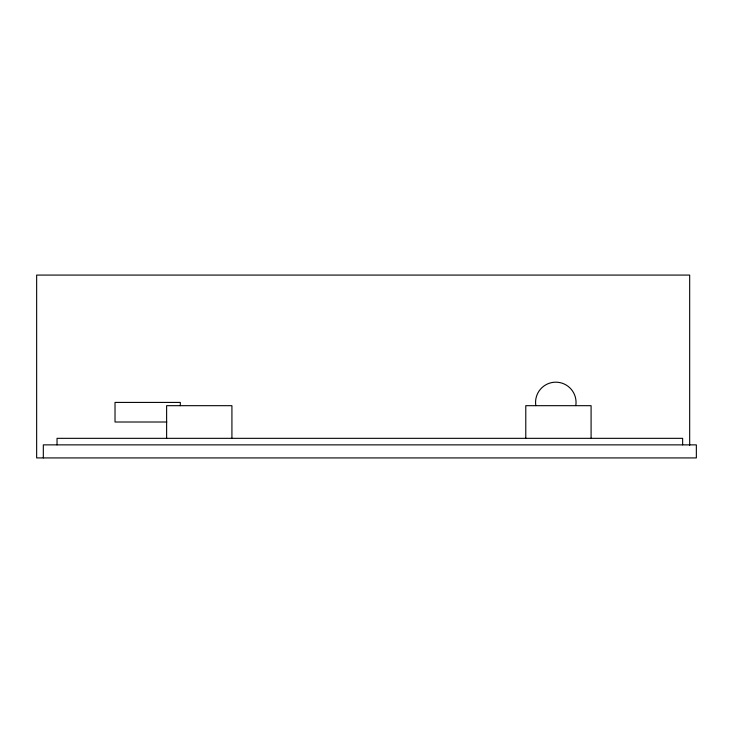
<?xml version="1.0" encoding="UTF-8"?>
<svg xmlns="http://www.w3.org/2000/svg" width="733" height="733" viewBox="0 0 733 733"><rect width="100%" height="100%" fill="white"/><g stroke="black" fill="none" stroke-linecap="round" stroke-linejoin="round"><path stroke-width="1.1" d="M166.803 422.006L115.017 422.006L115.017 402.417L180.318 402.417L180.318 405.679M689.68 445.352L689.68 275.077L36.65 275.077L36.65 457.923L696.35 457.923L696.35 444.867L43.32 444.867L43.32 457.923M682.634 444.867L682.634 438.334L57.037 438.334L57.037 444.867M591.091 438.334L591.091 405.679L525.781 405.679L525.781 438.334M231.921 438.334L231.921 405.679L166.62 405.679L166.62 438.334M535.814 405.587A20.24 20.24 0 0 1 555.806 382.177A20.24 20.24 0 0 1 575.799 405.587"/></g></svg>
